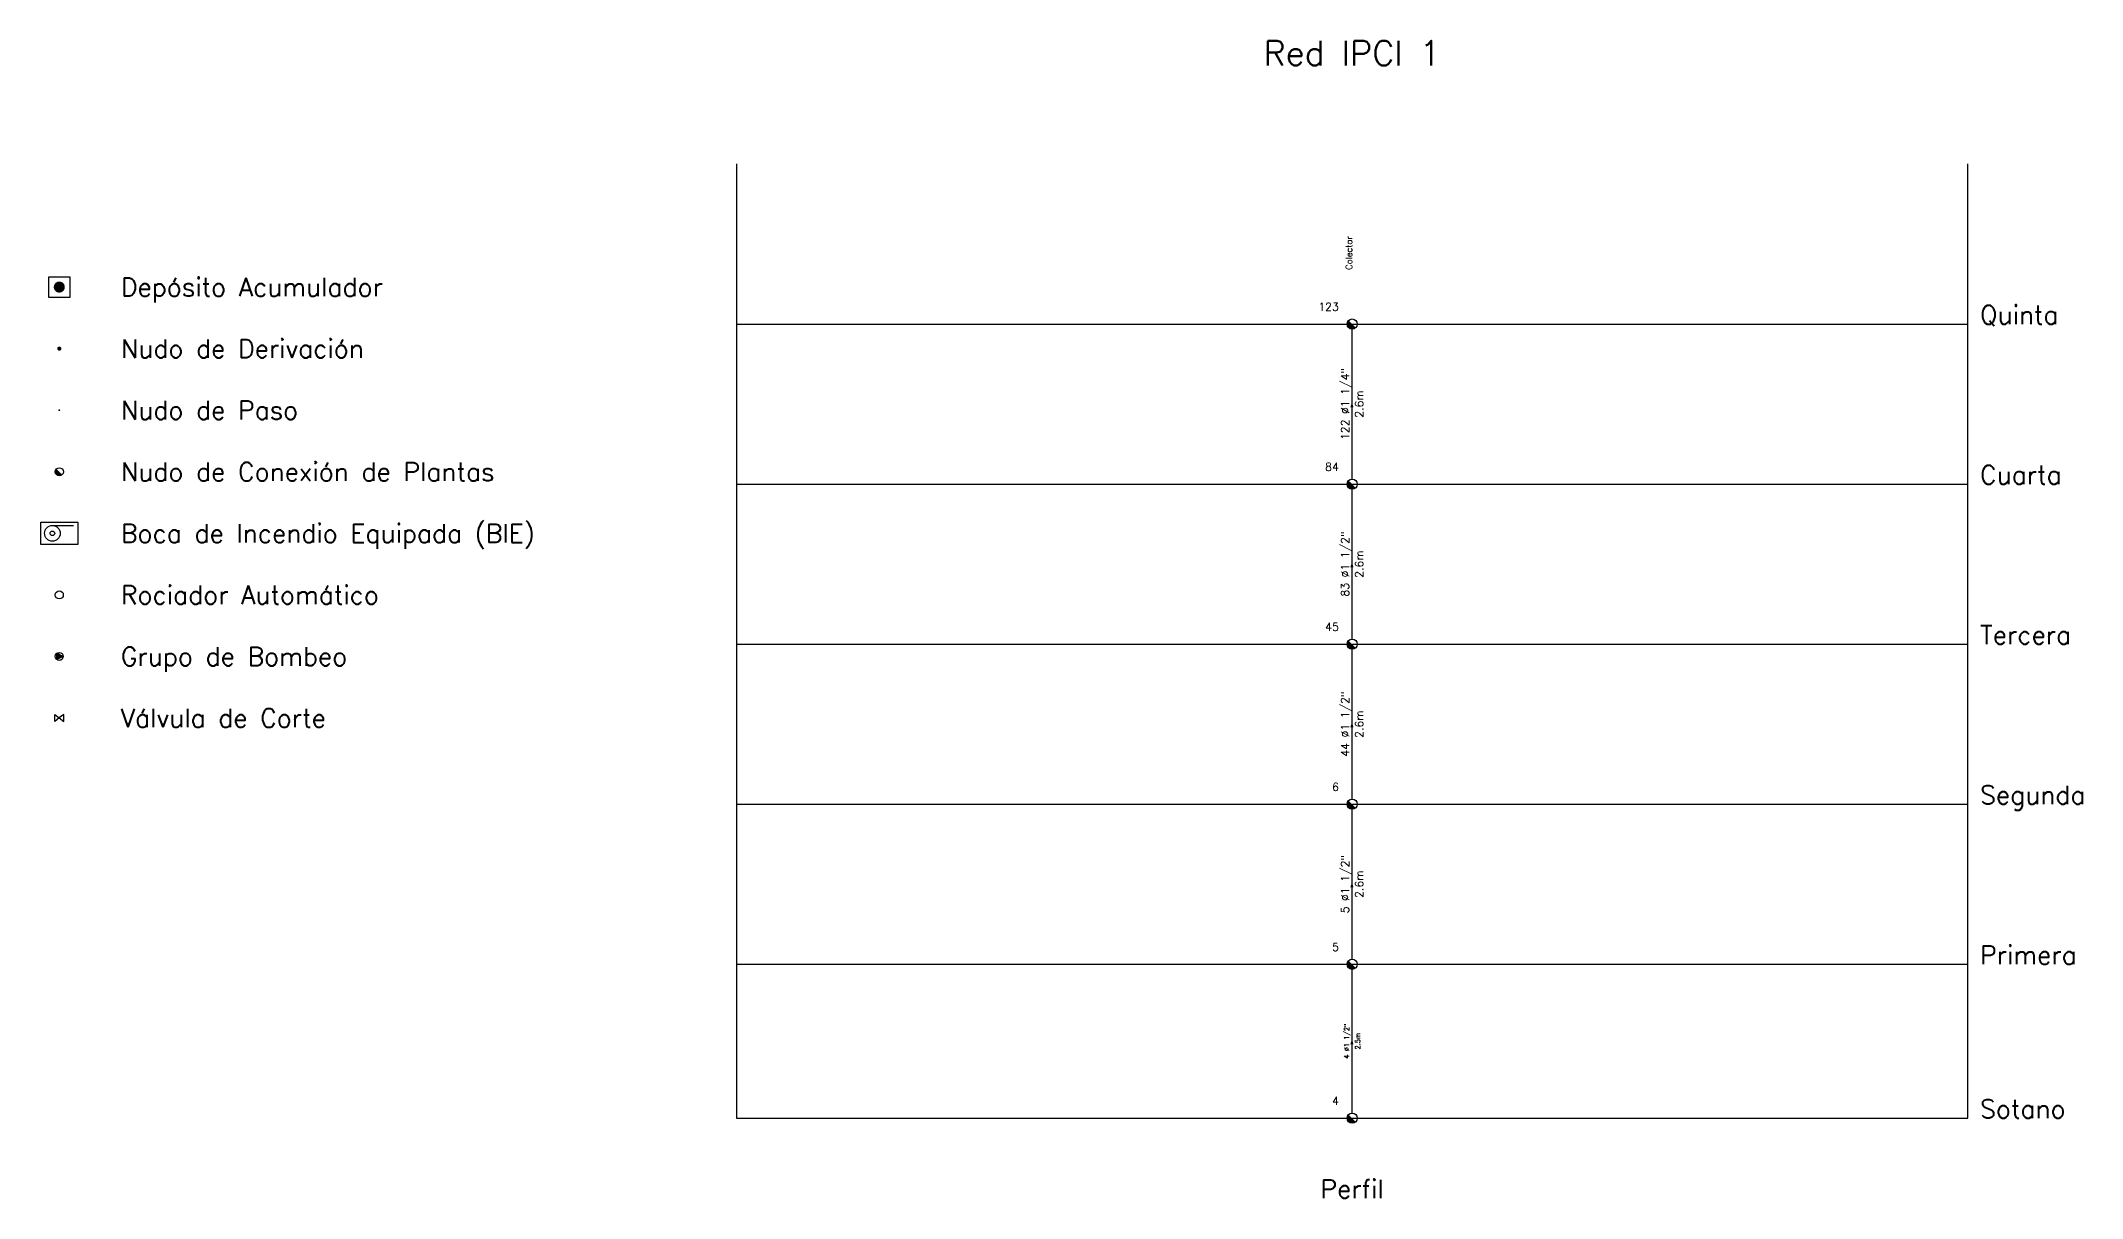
# Model space of a CAD drawing. Extents: x -4.3 to 30.7, y -1.3 to 87.7.
# Drawn here: x -4.3 to 28.86, y 68.87 to 87.67 of the extents above; entities that cross this region are included whole.
import ezdxf
from ezdxf.enums import TextEntityAlignment as Align

# ---------------------------------------------------------------- set-up
doc = ezdxf.new("R2010")
doc.units = 0
doc.header["$LTSCALE"] = 0.5
doc.layers.get('0').update_dxf_attribs({"linetype": 'CONTINUOUS'})
for name, color, linetype in [('SIMBOLOGIA_GRAFICA', 7, 'CONTINUOUS'), ('TEXTO_NUDOS', 7, 'CONTINUOUS'), ('TEXTO_RAMAS', 7, 'CONTINUOUS'), ('UNIFILAR', 7, 'CONTINUOUS')]:
    doc.layers.add(name, color=color, linetype=linetype)
doc.styles.add('ROMANS', font='Romans', dxfattribs={"height": 2.5})

# ---------------------------------------------------------------- blocks, each defined once
blk = doc.blocks.new('CONEXION_PLANTAS_IPCI')
at = {"color": 0, "linetype": 'CONTINUOUS'}
blk.add_circle((-0.004736, -0.005671), 1.5, dxfattribs=at)
for points in [[(-1.499779, 0.11617), (-1.504474, -0.033694), (0.363297, -1.459821), (0.216286, -1.489298)], [(-1.480147, 0.264817), (-1.499779, 0.11617), (0.506632, -1.415814), (0.363297, -1.459821)], [(-1.445772, 0.410761), (-1.480147, 0.264817), (0.644856, -1.357718), (0.506632, -1.415814)], [(-1.396999, 0.552544), (-1.445772, 0.410761), (0.77659, -1.286112), (0.644856, -1.357718)], [(-1.334315, 0.688749), (-1.396999, 0.552544), (0.900518, -1.201713), (0.77659, -1.286112)], [(-1.258346, 0.818016), (-1.334315, 0.688749), (1.0154, -1.105363), (0.900518, -1.201713)], [(-1.169852, 0.939054), (-1.258346, 0.818016), (1.047775, -1.074419), (1.0154, -1.105363)], [(-1.069716, 1.050651), (-1.169852, 0.939054), (-0.004736, -0.005671), (1.047775, -1.074419)], [(-1.504474, -0.033694), (-1.494184, -0.183278), (0.216286, -1.489298), (0.067066, -1.503952)], [(-1.494184, -0.183278), (-1.469012, -0.331087), (0.067066, -1.503952), (-0.082871, -1.503635)], [(-1.469012, -0.331087), (-1.429209, -0.475645), (-0.082871, -1.503635), (-0.232027, -1.488351)], [(-1.429209, -0.475645), (-1.375174, -0.615507), (-0.232027, -1.488351), (-0.378913, -1.458252)], [(-1.375174, -0.615507), (-1.307445, -0.749276), (-0.378913, -1.458252), (-0.52206, -1.41364)], [(-1.307445, -0.749276), (-1.226701, -0.875615), (-0.52206, -1.41364), (-0.660037, -1.35496)], [(-1.226701, -0.875615), (-1.133746, -0.993262), (-0.660037, -1.35496), (-0.791468, -1.282798)], [(-1.133746, -0.993262), (-1.029511, -1.101041), (-0.791468, -1.282798), (-0.915037, -1.197876)]]:
    blk.add_solid(points, dxfattribs=at)
blk = doc.blocks.new('DEPOSITO_ACUMULADOR_IPCI')
at = {"color": 0, "linetype": 'CONTINUOUS'}
for p, q in [((-1.125, 1.125), (1.125, 1.125)), ((-1.125, -1.125), (-1.125, 1.125)), ((1.125, 1.125), (1.125, -1.125)), ((1.125, -1.125), (-1.125, -1.125))]:
    blk.add_line(p, q, dxfattribs=at)
for points in [[(-0.593996, 0.084672), (-0.599481, 0.024948), (-0.598977, -0.035025), (-0.599481, 0.024948)], [(-0.582575, 0.14355), (-0.593996, 0.084672), (-0.592488, -0.094647), (-0.598977, -0.035025)], [(-0.565333, 0.200993), (-0.582575, 0.14355), (-0.580079, -0.153325), (-0.592488, -0.094647)], [(-0.542443, 0.256428), (-0.565333, 0.200993), (-0.561874, -0.21047), (-0.580079, -0.153325)], [(-0.514133, 0.309301), (-0.542443, 0.256428), (-0.538055, -0.265512), (-0.561874, -0.21047)], [(-0.480686, 0.359083), (-0.514133, 0.309301), (-0.50886, -0.317902), (-0.538055, -0.265512)], [(-0.442436, 0.405278), (-0.480686, 0.359083), (-0.474581, -0.367115), (-0.50886, -0.317902)], [(-0.399766, 0.447423), (-0.442436, 0.405278), (-0.435559, -0.41266), (-0.474581, -0.367115)], [(-0.353101, 0.485098), (-0.399766, 0.447423), (-0.392186, -0.454082), (-0.435559, -0.41266)], [(-0.302908, 0.517926), (-0.353101, 0.485098), (-0.344894, -0.490966), (-0.392186, -0.454082)], [(-0.249688, 0.545578), (-0.302908, 0.517926), (-0.294156, -0.522946), (-0.344894, -0.490966)], [(-0.193974, 0.56778), (-0.249688, 0.545578), (-0.240479, -0.5497), (-0.294156, -0.522946)], [(-0.136321, 0.584309), (-0.193974, 0.56778), (-0.1844, -0.570961), (-0.240479, -0.5497)], [(-0.077307, 0.594999), (-0.136321, 0.584309), (-0.126477, -0.586518), (-0.1844, -0.570961)], [(-0.01752, 0.599744), (-0.077307, 0.594999), (-0.067291, -0.596215), (-0.126477, -0.586518)], [(0.042442, 0.598497), (-0.01752, 0.599744), (-0.007433, -0.599954), (-0.067291, -0.596215)], [(0.10198, 0.59127), (0.042442, 0.598497), (0.052499, -0.597699), (-0.007433, -0.599954)], [(0.160499, 0.578135), (0.10198, 0.59127), (0.111907, -0.589472), (0.052499, -0.597699)], [(0.217415, 0.559223), (0.160499, 0.578135), (0.170197, -0.575355), (0.111907, -0.589472)], [(0.272158, 0.534724), (0.217415, 0.559223), (0.226787, -0.555489), (0.170197, -0.575355)], [(0.324181, 0.504883), (0.272158, 0.534724), (0.28111, -0.530073), (0.226787, -0.555489)], [(0.372966, 0.469996), (0.324181, 0.504883), (0.332625, -0.49936), (0.28111, -0.530073)], [(0.418024, 0.430414), (0.372966, 0.469996), (0.380816, -0.463659), (0.332625, -0.49936)], [(0.458905, 0.386531), (0.418024, 0.430414), (0.425202, -0.423324), (0.380816, -0.463659)], [(0.495201, 0.338786), (0.458905, 0.386531), (0.46534, -0.37876), (0.425202, -0.423324)], [(0.52655, 0.287655), (0.495201, 0.338786), (0.500828, -0.330411), (0.46534, -0.37876)], [(0.552637, 0.233651), (0.52655, 0.287655), (0.531312, -0.278761), (0.500828, -0.330411)], [(0.573202, 0.177312), (0.552637, 0.233651), (0.556487, -0.224326), (0.531312, -0.278761)], [(0.58804, 0.119202), (0.573202, 0.177312), (0.576102, -0.167649), (0.556487, -0.224326)], [(0.597003, 0.0599), (0.58804, 0.119202), (0.589961, -0.109297), (0.576102, -0.167649)], [(0.6, 0), (0.597003, 0.0599), (0.597925, -0.049854), (0.589961, -0.109297)]]:
    blk.add_solid(points, dxfattribs=at)
blk = doc.blocks.new('NUDO_DERIVACION_IPCI')
at = {"color": 0, "linetype": 'CONTINUOUS'}
for points in [[(-0.742494, 0.10584), (-0.749351, 0.031185), (-0.748721, -0.043781), (-0.749351, 0.031185)], [(-0.728219, 0.179437), (-0.742494, 0.10584), (-0.74061, -0.118309), (-0.748721, -0.043781)], [(-0.706667, 0.251241), (-0.728219, 0.179437), (-0.725099, -0.191656), (-0.74061, -0.118309)], [(-0.678054, 0.320535), (-0.706667, 0.251241), (-0.702343, -0.263087), (-0.725099, -0.191656)], [(-0.642667, 0.386626), (-0.678054, 0.320535), (-0.672569, -0.33189), (-0.702343, -0.263087)], [(-0.600858, 0.448854), (-0.642667, 0.386626), (-0.636075, -0.397377), (-0.672569, -0.33189)], [(-0.553045, 0.506597), (-0.600858, 0.448854), (-0.593226, -0.458893), (-0.636075, -0.397377)], [(-0.499707, 0.559279), (-0.553045, 0.506597), (-0.544449, -0.515825), (-0.593226, -0.458893)], [(-0.441376, 0.606372), (-0.499707, 0.559279), (-0.490233, -0.567602), (-0.544449, -0.515825)], [(-0.378635, 0.647407), (-0.441376, 0.606372), (-0.431118, -0.613708), (-0.490233, -0.567602)], [(-0.31211, 0.681973), (-0.378635, 0.647407), (-0.367696, -0.653682), (-0.431118, -0.613708)], [(-0.242467, 0.709725), (-0.31211, 0.681973), (-0.300599, -0.687124), (-0.367696, -0.653682)], [(-0.170402, 0.730386), (-0.242467, 0.709725), (-0.2305, -0.713702), (-0.300599, -0.687124)], [(-0.096633, 0.743749), (-0.170402, 0.730386), (-0.158097, -0.733148), (-0.2305, -0.713702)], [(-0.0219, 0.74968), (-0.096633, 0.743749), (-0.084114, -0.745268), (-0.158097, -0.733148)], [(0.053053, 0.748121), (-0.0219, 0.74968), (-0.009291, -0.749942), (-0.084114, -0.745268)], [(0.127475, 0.739087), (0.053053, 0.748121), (0.065624, -0.747123), (-0.009291, -0.749942)], [(0.200624, 0.722669), (0.127475, 0.739087), (0.139884, -0.736839), (0.065624, -0.747123)], [(0.271768, 0.699029), (0.200624, 0.722669), (0.212747, -0.719193), (0.139884, -0.736839)], [(0.340197, 0.668406), (0.271768, 0.699029), (0.283483, -0.694361), (0.212747, -0.719193)], [(0.405227, 0.631103), (0.340197, 0.668406), (0.351388, -0.662591), (0.283483, -0.694361)], [(0.466207, 0.587495), (0.405227, 0.631103), (0.415781, -0.624201), (0.351388, -0.662591)], [(0.52253, 0.538017), (0.466207, 0.587495), (0.47602, -0.579573), (0.415781, -0.624201)], [(0.573632, 0.483163), (0.52253, 0.538017), (0.531502, -0.529155), (0.47602, -0.579573)], [(0.619002, 0.423482), (0.573632, 0.483163), (0.581674, -0.47345), (0.531502, -0.529155)], [(0.658187, 0.359569), (0.619002, 0.423482), (0.626035, -0.413014), (0.581674, -0.47345)], [(0.690796, 0.292064), (0.658187, 0.359569), (0.66414, -0.348452), (0.626035, -0.413014)], [(0.716502, 0.22164), (0.690796, 0.292064), (0.695609, -0.280407), (0.66414, -0.348452)], [(0.73505, 0.149002), (0.716502, 0.22164), (0.720128, -0.209562), (0.695609, -0.280407)], [(0.746253, 0.074875), (0.73505, 0.149002), (0.737451, -0.136622), (0.720128, -0.209562)], [(0.75, 0), (0.746253, 0.074875), (0.747407, -0.062317), (0.737451, -0.136622)]]:
    blk.add_solid(points, dxfattribs=at)
blk = doc.blocks.new('NUDO_PASO_IPCI')
at = {"color": 0, "linetype": 'CONTINUOUS'}
for points in [[(-0.742494, 0.10584), (-0.749351, 0.031185), (-0.748721, -0.043781), (-0.749351, 0.031185)], [(-0.728219, 0.179437), (-0.742494, 0.10584), (-0.74061, -0.118309), (-0.748721, -0.043781)], [(-0.706667, 0.251241), (-0.728219, 0.179437), (-0.725099, -0.191656), (-0.74061, -0.118309)], [(-0.678054, 0.320535), (-0.706667, 0.251241), (-0.702343, -0.263087), (-0.725099, -0.191656)], [(-0.642667, 0.386626), (-0.678054, 0.320535), (-0.672569, -0.33189), (-0.702343, -0.263087)], [(-0.600858, 0.448854), (-0.642667, 0.386626), (-0.636075, -0.397377), (-0.672569, -0.33189)], [(-0.553045, 0.506597), (-0.600858, 0.448854), (-0.593226, -0.458893), (-0.636075, -0.397377)], [(-0.499707, 0.559279), (-0.553045, 0.506597), (-0.544449, -0.515825), (-0.593226, -0.458893)], [(-0.441376, 0.606372), (-0.499707, 0.559279), (-0.490233, -0.567602), (-0.544449, -0.515825)], [(-0.378635, 0.647407), (-0.441376, 0.606372), (-0.431118, -0.613708), (-0.490233, -0.567602)], [(-0.31211, 0.681973), (-0.378635, 0.647407), (-0.367696, -0.653682), (-0.431118, -0.613708)], [(-0.242467, 0.709725), (-0.31211, 0.681973), (-0.300599, -0.687124), (-0.367696, -0.653682)], [(-0.170402, 0.730386), (-0.242467, 0.709725), (-0.2305, -0.713702), (-0.300599, -0.687124)], [(-0.096633, 0.743749), (-0.170402, 0.730386), (-0.158097, -0.733148), (-0.2305, -0.713702)], [(-0.0219, 0.74968), (-0.096633, 0.743749), (-0.084114, -0.745268), (-0.158097, -0.733148)], [(0.053053, 0.748121), (-0.0219, 0.74968), (-0.009291, -0.749942), (-0.084114, -0.745268)], [(0.127475, 0.739087), (0.053053, 0.748121), (0.065624, -0.747123), (-0.009291, -0.749942)], [(0.200624, 0.722669), (0.127475, 0.739087), (0.139884, -0.736839), (0.065624, -0.747123)], [(0.271768, 0.699029), (0.200624, 0.722669), (0.212747, -0.719193), (0.139884, -0.736839)], [(0.340197, 0.668406), (0.271768, 0.699029), (0.283483, -0.694361), (0.212747, -0.719193)], [(0.405227, 0.631103), (0.340197, 0.668406), (0.351388, -0.662591), (0.283483, -0.694361)], [(0.466207, 0.587495), (0.405227, 0.631103), (0.415781, -0.624201), (0.351388, -0.662591)], [(0.52253, 0.538017), (0.466207, 0.587495), (0.47602, -0.579573), (0.415781, -0.624201)], [(0.573632, 0.483163), (0.52253, 0.538017), (0.531502, -0.529155), (0.47602, -0.579573)], [(0.619002, 0.423482), (0.573632, 0.483163), (0.581674, -0.47345), (0.531502, -0.529155)], [(0.658187, 0.359569), (0.619002, 0.423482), (0.626035, -0.413014), (0.581674, -0.47345)], [(0.690796, 0.292064), (0.658187, 0.359569), (0.66414, -0.348452), (0.626035, -0.413014)], [(0.716502, 0.22164), (0.690796, 0.292064), (0.695609, -0.280407), (0.66414, -0.348452)], [(0.73505, 0.149002), (0.716502, 0.22164), (0.720128, -0.209562), (0.695609, -0.280407)], [(0.746253, 0.074875), (0.73505, 0.149002), (0.737451, -0.136622), (0.720128, -0.209562)], [(0.75, 0), (0.746253, 0.074875), (0.747407, -0.062317), (0.737451, -0.136622)]]:
    blk.add_solid(points, dxfattribs=at)
blk = doc.blocks.new('BOCA_INCENDIOS_IPCI')
at = {"color": 0, "linetype": 'CONTINUOUS'}
for p, q in [((-2, 1.2), (2, 1.2)), ((-2, -1.2), (-2, 1.2)), ((-0.75, 0.85), (1.535532, 0.85)), ((2, 1.2), (2, -1.2)), ((2, -1.2), (-2, -1.2))]:
    blk.add_line(p, q, dxfattribs=at)
for radius in [0.85, 0.25]:
    blk.add_circle((-0.75, 0), radius, dxfattribs=at)
blk = doc.blocks.new('ROCIADOR_AUTOMATICO_IPCI')
at = {"color": 0, "linetype": 'CONTINUOUS'}
blk.add_circle((-0.004736, -0.005671), 1.5, dxfattribs=at)
blk = doc.blocks.new('BOMBA_MARCHA_IPCI')
at = {"color": 0, "linetype": 'CONTINUOUS'}
for p, q in [((-0.055041, -0.073935), (-0.055041, 0.073935)), ((0.092173, 0), (-0.055041, 0.073935)), ((0.092173, 0), (-0.055041, -0.073935))]:
    blk.add_line(p, q, dxfattribs=at)
blk.add_circle((0, 0), 0.092173, dxfattribs=at)
blk.add_solid([(-0.055041, -0.073935), (-0.055041, 0.073935), (0.092173, 0), (-0.055041, 0.073935)], dxfattribs=at)
blk = doc.blocks.new('LLAVE_PASO_IPCI')
at = {"color": 0, "linetype": 'CONTINUOUS'}
for p, q in [((-0.056294, -0.042034), (-0.056294, 0.042034)), ((-0.056294, 0.042034), (0, 0)), ((0, 0), (-0.056294, -0.042034)), ((0.056294, 0.042034), (0, 0)), ((0, 0), (0.056294, -0.042034)), ((0.056294, -0.042034), (0.056294, 0.042034))]:
    blk.add_line(p, q, dxfattribs=at)

msp = doc.modelspace()

# ---------------------------------------------------------------- linework, layer by layer
at = {"color": 7, "linetype": 'CONTINUOUS'}
for p, q in [((7, 85.670599), (7, 83.070599)), ((27, 83.070599), (27, 85.670599)), ((7, 83.070599), (7, 80.470599)), ((7, 83.070599), (27, 83.070599)), ((27, 80.470599), (27, 83.070599)), ((7, 80.470599), (7, 77.870599)), ((7, 80.470599), (27, 80.470599)), ((27, 77.870599), (27, 80.470599)), ((7, 77.870599), (7, 75.270599)), ((7, 77.870599), (27, 77.870599)), ((27, 75.270599), (27, 77.870599)), ((7, 75.270599), (7, 72.670599)), ((7, 75.270599), (27, 75.270599)), ((27, 72.670599), (27, 75.270599)), ((7, 72.670599), (7, 70.170599)), ((7, 72.670599), (27, 72.670599)), ((27, 70.170599), (27, 72.670599)), ((7, 70.170599), (27, 70.170599))]:
    msp.add_line(p, q, dxfattribs=at)
at = {"layer": 'UNIFILAR', "color": 94, "linetype": 'CONTINUOUS'}
for p, q in [((17, 80.553099), (17, 82.988099)), ((16.986, 81.720599), (17, 81.770599)), ((17.014, 81.720599), (17, 81.770599)), ((17, 77.953099), (17, 80.388099)), ((16.986, 79.120599), (17, 79.170599)), ((17.014, 79.120599), (17, 79.170599)), ((17, 75.353099), (17, 77.788099)), ((16.986, 76.520599), (17, 76.570599)), ((17.014, 76.520599), (17, 76.570599)), ((17, 72.753099), (17, 75.188099)), ((16.986, 73.920599), (17, 73.970599)), ((17.014, 73.920599), (17, 73.970599)), ((17, 70.253099), (17, 72.588099)), ((16.986, 71.370599), (17, 71.420599)), ((17.014, 71.370599), (17, 71.420599))]:
    msp.add_line(p, q, dxfattribs=at)

# ---------------------------------------------------------------- block references
at = {"layer": 'SIMBOLOGIA_GRAFICA', "color": 7, "linetype": 'CONTINUOUS'}
for name, p, xscale, yscale in [('DEPOSITO_ACUMULADOR_IPCI', (-4, 83.670599), 0.15, 0.15), ('NUDO_DERIVACION_IPCI', (-4, 82.670599), 0.045, 0.045), ('NUDO_PASO_IPCI', (-4, 81.670599), 0.02, 0.02), ('CONEXION_PLANTAS_IPCI', (-4, 80.670599), 0.044, 0.044), ('BOCA_INCENDIOS_IPCI', (-4, 79.670599), 0.15, 0.15), ('ROCIADOR_AUTOMATICO_IPCI', (-4, 78.670599), 0.04375, 0.04375), ('BOMBA_MARCHA_IPCI', (-4, 77.670599), 0.7, 0.7), ('LLAVE_PASO_IPCI', (-4, 76.670599), 1.296, 1.296)]:
    msp.add_blockref(name, p, dxfattribs=dict(at, xscale=xscale, yscale=yscale))
at = {"layer": 'UNIFILAR', "color": 94, "linetype": 'CONTINUOUS', "xscale": 0.055, "yscale": 0.055}
for p in [(17, 83.070599), (17, 80.470599), (17, 77.870599), (17, 75.270599), (17, 72.670599), (17, 70.170599)]:
    msp.add_blockref('CONEXION_PLANTAS_IPCI', p, dxfattribs=at)

# ---------------------------------------------------------------- texts
at = {"color": 7, "linetype": 'CONTINUOUS', "style": 'ROMANS'}
for s, height, p in [('Red IPCI 1', 0.4, (17, 87.670599)), ('Perfil', 0.3, (17, 69.170599))]:
    msp.add_text(s, height=height, dxfattribs=at).set_placement(p, align=Align.TOP_CENTER)
msp.add_text('Colector', height=0.1, rotation=90, dxfattribs=at).set_placement((17, 83.949046))
for s, p in [('Quinta', (27.2, 83.070599)), ('Cuarta', (27.2, 80.470599)), ('Tercera', (27.2, 77.870599)), ('Segunda', (27.2, 75.270599)), ('Primera', (27.2, 72.670599)), ('Sotano', (27.2, 70.170599))]:
    msp.add_text(s, height=0.3, dxfattribs=at).set_placement(p)
at = {"layer": 'SIMBOLOGIA_GRAFICA', "color": 7, "linetype": 'CONTINUOUS', "style": 'ROMANS'}
for s, p in [('Depósito Acumulador', (-3, 83.670599)), ('Nudo de Derivación', (-3, 82.670599)), ('Nudo de Paso', (-3, 81.670599)), ('Nudo de Conexión de Plantas', (-3, 80.670599)), ('Boca de Incendio Equipada (BIE)', (-3, 79.670599)), ('Rociador Automático', (-3, 78.670599)), ('Grupo de Bombeo', (-3, 77.670599)), ('Válvula de Corte', (-3, 76.670599))]:
    msp.add_text(s, height=0.3, dxfattribs=at).set_placement(p, align=Align.MIDDLE_LEFT)
at = {"layer": 'TEXTO_NUDOS', "color": 94, "linetype": 'CONTINUOUS', "style": 'ROMANS'}
for s, p in [('123', (16.785, 83.285599)), ('84', (16.785, 80.685599)), ('45', (16.785, 78.085599)), ('6', (16.785, 75.485599)), ('5', (16.785, 72.885599)), ('4', (16.785, 70.385599))]:
    msp.add_text(s, height=0.13, dxfattribs=at).set_placement(p, align=Align.RIGHT)
at = {"layer": 'TEXTO_RAMAS', "color": 94, "linetype": 'CONTINUOUS', "style": 'ROMANS'}
for s, height, p in [('122 Ø1 1/4"', 0.13, (16.95, 81.770599)), ('83 Ø1 1/2"', 0.13, (16.95, 79.170599)), ('44 Ø1 1/2"', 0.13, (16.95, 76.570599)), ('5 Ø1 1/2"', 0.13, (16.95, 73.970599)), ('4 Ø1 1/2"', 0.078, (16.95, 71.420599))]:
    msp.add_text(s, height=height, rotation=90, dxfattribs=at).set_placement(p, align=Align.CENTER)
for s, height, p in [('2.6m', 0.13, (17.05, 81.770599)), ('2.6m', 0.13, (17.05, 79.170599)), ('2.6m', 0.13, (17.05, 76.570599)), ('2.6m', 0.13, (17.05, 73.970599)), ('2.5m', 0.078, (17.05, 71.420599))]:
    msp.add_text(s, height=height, rotation=90, dxfattribs=at).set_placement(p, align=Align.TOP_CENTER)

doc.saveas('drawing.dxf')
